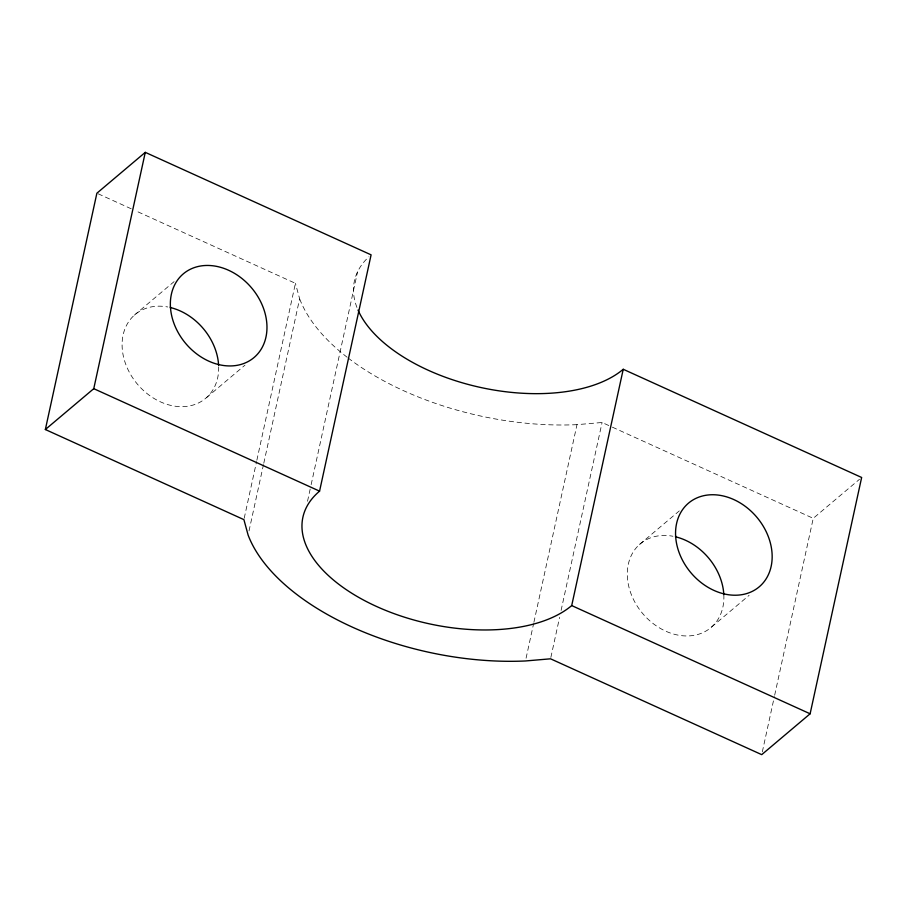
<?xml version="1.0" encoding="UTF-8"?>
<svg xmlns="http://www.w3.org/2000/svg" width="907" height="907" viewBox="0 0 907 907"><rect width="100%" height="100%" fill="white"/><g stroke="black" fill="none" stroke-linecap="round" stroke-linejoin="round"><path stroke-width="0.68" stroke-dasharray="4.54 3.4" d="M244.21 518.26L256.568 461.595M256.862 460.212L295.433 283.324L135.551 210.764M249.017 530.946L263.483 464.611M263.79 463.228L299.639 298.777L295.433 283.324M307.53 501.254L310.84 486.05M311.146 484.667L357.551 271.851M526.071 658.199L533.599 623.653M533.906 622.27L576.988 424.657L602.078 422.492L611.091 426.585M550.855 657.428L559.596 617.35M561.093 610.434L602.078 422.492M762.322 751.88L774.374 696.599M774.669 695.216L813.239 518.328L859.496 479.293M134.406 315.114L174.087 281.635M206.377 397.731L244.992 365.147M639.605 544.404L679.286 510.913M711.576 627.009L749.114 595.332M98.16 193.792L134.27 210.175M612.372 427.163L813.239 518.328M576.988 424.657A213.304 112.717 12.3 0 1 348.265 358.118M347.166 357.267A213.304 112.717 12.3 0 1 299.639 298.777M356.927 307.428A146.095 77.208 12.3 0 1 368.922 256.76M723.82 594.675A54.783 43.094 49.8 0 1 678.255 635.161A54.783 43.094 49.8 0 1 627.361 576.739A54.783 43.094 49.8 0 1 672.926 536.252M218.678 366.813A54.783 43.094 49.8 0 1 172.126 405.69A54.783 43.094 49.8 0 1 122.139 346.984A54.783 43.094 49.8 0 1 167.727 306.974"/><path stroke-width="1.36" d="M810.121 713.786L761.721 754.647L550.549 658.811L525.47 660.965A213.304 112.717 12.3 0 1 248.121 535.096L243.904 519.632L45.35 429.521L96.879 193.214L145.279 152.353L371.099 254.844L319.57 491.152A146.095 77.208 12.3 0 0 376.7 606.545A146.095 77.208 12.3 0 0 571.705 605.581L810.121 713.786L861.65 477.479L623.234 369.274A146.095 77.208 12.3 0 1 479.395 387.198A146.095 77.208 12.3 0 1 358.027 310.092M45.35 429.521L93.761 388.672L145.279 152.353M571.705 605.581L623.234 369.274M93.761 388.672L319.57 491.152M675.443 536.785A54.783 43.094 49.8 0 1 723.82 594.675M170.244 307.507A54.783 43.094 49.8 0 1 218.621 365.385M170.425 306.736A54.783 43.094 49.8 0 0 245.071 363.004A54.783 43.094 49.8 0 0 240.457 277.349A54.783 43.094 49.8 0 0 170.425 306.736M675.624 536.014A54.783 43.094 49.8 0 0 750.27 592.282A54.783 43.094 49.8 0 0 745.656 506.639A54.783 43.094 49.8 0 0 675.624 536.014"/></g></svg>
